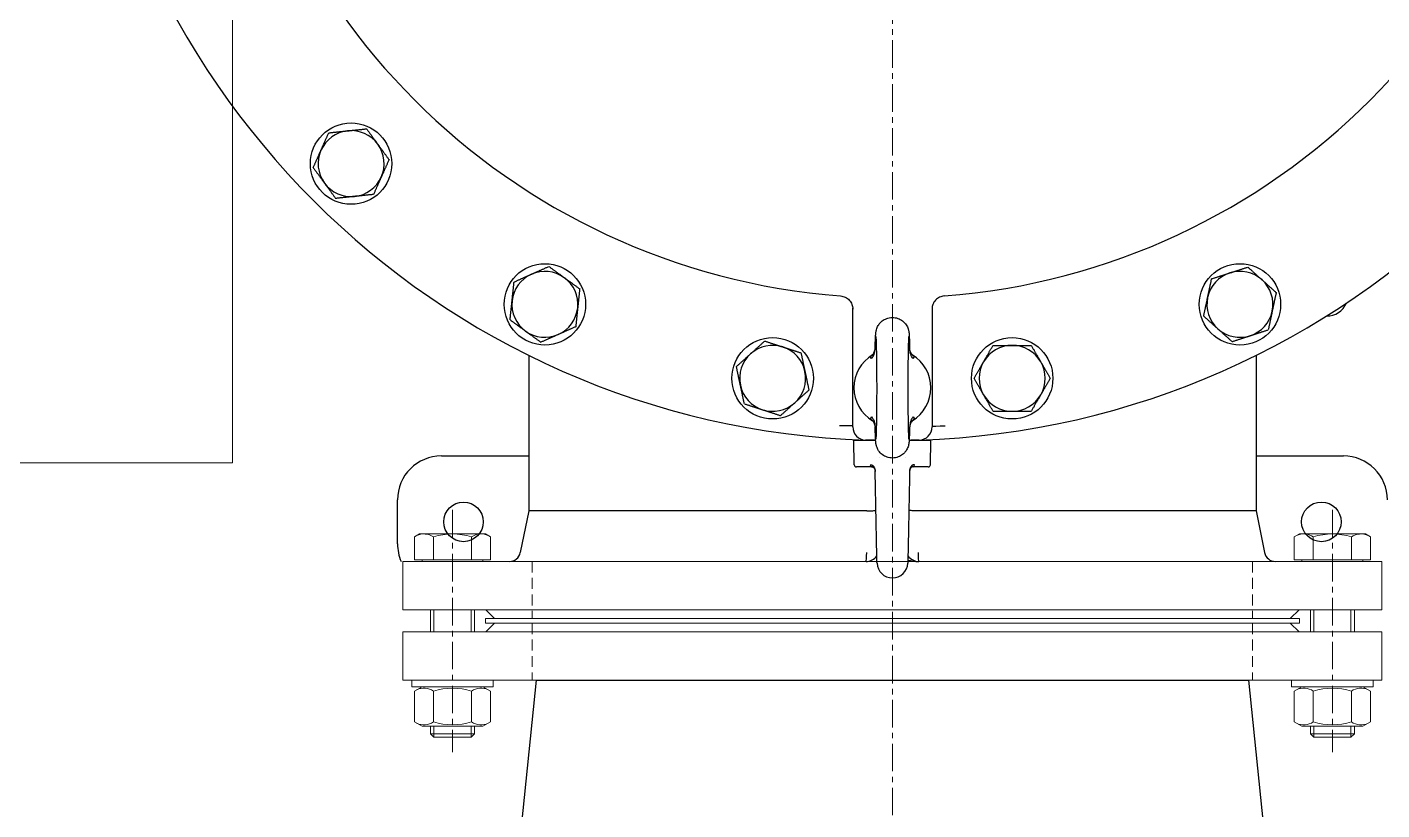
# Model space of a CAD drawing. Header units: millimetres. Extents: x 47998 to 491357, y 29487 to 305355.
# Drawn here: x 49276.3 to 49337.9, y 30339.2 to 30374.8 of the extents above; entities that cross this region are included whole.
import ezdxf

# ---------------------------------------------------------------- set-up
doc = ezdxf.new("R2010")
doc.units = ezdxf.units.MM
doc.linetypes.add('GP kota 28.53_PBS_strojarstvo_rashladni_sustav$0$CENTER', pattern=[2, 1.25, -0.25, 0.25, -0.25])
doc.linetypes.add('GP kota 28.53_PBS_strojarstvo_rashladni_sustav$0$DASHED', pattern=[0.75, 0.5, -0.25])

msp = doc.modelspace()

# ---------------------------------------------------------------- linework, layer by layer
at = {"color": 4, "linetype": 'GP kota 28.53_PBS_strojarstvo_rashladni_sustav$0$CENTER', "lineweight": 9}
for p, q in [((49315.677, 30468.167), (49315.677, 30222.169)), ((49295.677, 30352.805), (49295.677, 30341.789)), ((49335.677, 30352.805), (49335.677, 30341.789))]:
    msp.add_line(p, q, dxfattribs=at)
at = {"color": 4, "linetype": 'Continuous', "lineweight": 20}
for p, q in [((49285.677, 30354.953), (49285.677, 30434.953)), ((49260.677, 30354.953), (49285.677, 30354.953))]:
    msp.add_line(p, q, dxfattribs=at)
at = {"color": 1, "linetype": 'Continuous', "lineweight": -3}
for p, q in [((49313.877, 30356.581), (49313.877, 30361.992)), ((49317.477, 30361.992), (49317.477, 30356.581)), ((49299.147, 30359.836), (49299.147, 30352.761)), ((49314.731, 30359.69), (49314.673, 30359.771)), ((49316.622, 30359.69), (49316.68, 30359.771)), ((49332.207, 30359.836), (49332.207, 30352.761)), ((49313.278, 30356.64), (49313.877, 30356.64)), ((49314.731, 30357.033), (49314.673, 30356.951)), ((49316.622, 30357.033), (49316.68, 30356.951)), ((49314.915, 30355.961), (49313.927, 30355.961)), ((49313.946, 30354.859), (49313.927, 30355.961)), ((49317.427, 30355.961), (49316.438, 30355.961)), ((49317.408, 30354.859), (49317.427, 30355.961)), ((49295.177, 30355.261), (49299.147, 30355.261)), ((49315.077, 30355.174), (49315.077, 30355.174)), ((49316.277, 30355.174), (49316.277, 30355.174)), ((49332.207, 30355.261), (49336.177, 30355.261)), ((49314.731, 30354.761), (49314.046, 30354.761)), ((49314.733, 30354.761), (49314.731, 30354.761)), ((49314.896, 30354.555), (49314.896, 30354.555)), ((49316.457, 30354.555), (49316.457, 30354.555)), ((49316.622, 30354.761), (49316.62, 30354.761)), ((49317.308, 30354.761), (49316.622, 30354.761)), ((49293.177, 30351.261), (49293.177, 30353.261)), ((49299.147, 30352.761), (49298.758, 30350.861)), ((49314.518, 30352.761), (49299.147, 30352.761)), ((49314.518, 30352.761), (49314.519, 30352.761)), ((49316.835, 30352.761), (49316.836, 30352.761)), ((49332.207, 30352.761), (49316.836, 30352.761)), ((49332.207, 30352.761), (49332.595, 30350.861)), ((49299.482, 30345.061), (49297.895, 30329.57)), ((49299.482, 30345.061), (49331.872, 30345.061)), ((49299.482, 30345.061), (49331.872, 30345.061)), ((49331.872, 30345.061), (49333.455, 30329.57))]:
    msp.add_line(p, q, dxfattribs=at)
at = {"color": 1, "linetype": 'Continuous', "lineweight": 9, "extrusion": (0.5, -0.866025, 0)}
for p, q in [((49293.944, 30351.577), (49294.177, 30351.711)), ((49333.944, 30351.577), (49334.177, 30351.711)), ((49293.944, 30344.564), (49294.292, 30344.765)), ((49333.944, 30344.564), (49334.292, 30344.765)), ((49297.409, 30343.165), (49297.062, 30342.965)), ((49337.409, 30343.165), (49337.062, 30342.965))]:
    msp.add_line(p, q, dxfattribs=at)
at = {"color": 1, "linetype": 'Continuous', "lineweight": 9, "extrusion": (-3.06162e-16, -1, 0)}
for p, q in [((49294.177, 30351.711), (49297.177, 30351.711)), ((49337.177, 30351.711), (49334.177, 30351.711)), ((49297.409, 30350.541), (49293.944, 30350.541)), ((49333.944, 30350.541), (49337.409, 30350.541)), ((49294.292, 30342.965), (49297.062, 30342.965)), ((49296.677, 30342.618), (49294.677, 30342.618)), ((49296.523, 30342.465), (49294.83, 30342.465)), ((49337.062, 30342.965), (49334.292, 30342.965)), ((49334.677, 30342.618), (49336.677, 30342.618)), ((49334.83, 30342.465), (49336.523, 30342.465))]:
    msp.add_line(p, q, dxfattribs=at)
at = {"color": 1, "linetype": 'Continuous', "lineweight": 9, "extrusion": (-0.5, -0.866025, 0)}
for p, q in [((49297.409, 30351.577), (49297.177, 30351.711)), ((49337.409, 30351.577), (49337.177, 30351.711)), ((49297.409, 30344.564), (49297.062, 30344.765)), ((49337.409, 30344.564), (49337.062, 30344.765)), ((49293.944, 30343.165), (49294.292, 30342.965)), ((49333.944, 30343.165), (49334.292, 30342.965))]:
    msp.add_line(p, q, dxfattribs=at)
at = {"color": 1, "linetype": 'Continuous', "lineweight": 9, "extrusion": (-1, 3.06162e-16, 0)}
for p, q in [((49293.944, 30351.577), (49293.944, 30350.541)), ((49294.81, 30351.577), (49294.81, 30350.541)), ((49296.543, 30351.577), (49296.543, 30350.541)), ((49297.409, 30351.577), (49297.409, 30350.541)), ((49294.292, 30350.541), (49294.292, 30350.461)), ((49297.062, 30350.541), (49297.062, 30350.461)), ((49294.677, 30348.261), (49294.677, 30347.265)), ((49296.677, 30348.261), (49296.677, 30347.265)), ((49293.944, 30344.564), (49293.944, 30343.165)), ((49294.811, 30344.564), (49294.811, 30343.165)), ((49296.543, 30344.564), (49296.543, 30343.165)), ((49297.409, 30344.564), (49297.409, 30343.165)), ((49294.677, 30342.965), (49294.677, 30342.618)), ((49296.677, 30342.965), (49296.677, 30342.618))]:
    msp.add_line(p, q, dxfattribs=at)
at = {"color": 1, "linetype": 'Continuous', "lineweight": 9, "extrusion": (1, -3.06162e-16, 0)}
for p, q in [((49333.944, 30351.577), (49333.944, 30350.541)), ((49334.81, 30351.577), (49334.81, 30350.541)), ((49336.543, 30351.577), (49336.543, 30350.541)), ((49337.409, 30351.577), (49337.409, 30350.541)), ((49334.292, 30350.541), (49334.292, 30350.461)), ((49337.062, 30350.541), (49337.062, 30350.461)), ((49334.677, 30348.261), (49334.677, 30347.265)), ((49336.677, 30348.261), (49336.677, 30347.265)), ((49333.944, 30344.564), (49333.944, 30343.165)), ((49334.811, 30344.564), (49334.811, 30343.165)), ((49336.543, 30344.564), (49336.543, 30343.165)), ((49337.409, 30344.564), (49337.409, 30343.165)), ((49334.677, 30342.965), (49334.677, 30342.618)), ((49336.677, 30342.965), (49336.677, 30342.618))]:
    msp.add_line(p, q, dxfattribs=at)
at = {"color": 1, "linetype": 'Continuous', "lineweight": 9}
for p, q in [((49293.427, 30348.261), (49293.427, 30350.461)), ((49337.927, 30350.461), (49293.427, 30350.461)), ((49337.927, 30350.461), (49337.927, 30348.261)), ((49337.927, 30348.261), (49293.427, 30348.261)), ((49297.587, 30347.861), (49297.187, 30348.261)), ((49333.767, 30347.861), (49334.167, 30348.261)), ((49334.177, 30347.861), (49297.177, 30347.861)), ((49297.177, 30347.661), (49297.177, 30347.861)), ((49334.177, 30347.661), (49297.177, 30347.661)), ((49297.587, 30347.661), (49297.187, 30347.265)), ((49333.767, 30347.661), (49334.167, 30347.265)), ((49334.177, 30347.661), (49334.177, 30347.861)), ((49293.427, 30347.261), (49293.427, 30345.061)), ((49337.927, 30347.261), (49293.427, 30347.261)), ((49337.927, 30347.265), (49337.927, 30345.065)), ((49337.927, 30345.061), (49293.427, 30345.061)), ((49293.827, 30345.065), (49293.827, 30344.765)), ((49297.527, 30345.065), (49293.827, 30345.065)), ((49297.527, 30344.765), (49297.527, 30345.065)), ((49333.827, 30344.765), (49333.827, 30345.065)), ((49333.827, 30345.065), (49337.527, 30345.065)), ((49337.527, 30345.065), (49337.527, 30344.765)), ((49293.827, 30344.765), (49297.527, 30344.765)), ((49337.527, 30344.765), (49333.827, 30344.765))]:
    msp.add_line(p, q, dxfattribs=at)
at = {"color": 5, "linetype": 'GP kota 28.53_PBS_strojarstvo_rashladni_sustav$0$DASHED', "lineweight": 15}
for p, q in [((49299.302, 30350.461), (49299.302, 30347.861)), ((49332.052, 30350.461), (49332.052, 30347.861)), ((49299.302, 30347.661), (49299.302, 30345.061)), ((49332.052, 30347.661), (49332.052, 30345.061))]:
    msp.add_line(p, q, dxfattribs=at)
at = {"color": 4, "linetype": 'Continuous', "lineweight": 9, "extrusion": (-1, 3.06162e-16, 0)}
for p, q in [((49294.83, 30348.261), (49294.83, 30347.265)), ((49296.523, 30348.261), (49296.523, 30347.265)), ((49294.83, 30342.965), (49294.83, 30342.465)), ((49296.523, 30342.965), (49296.523, 30342.465))]:
    msp.add_line(p, q, dxfattribs=at)
at = {"color": 4, "linetype": 'Continuous', "lineweight": 9, "extrusion": (1, -3.06162e-16, 0)}
for p, q in [((49334.83, 30348.261), (49334.83, 30347.265)), ((49336.523, 30348.261), (49336.523, 30347.265)), ((49334.83, 30342.965), (49334.83, 30342.465)), ((49336.523, 30342.965), (49336.523, 30342.465))]:
    msp.add_line(p, q, dxfattribs=at)
at = {"color": 1, "linetype": 'Continuous', "lineweight": 9, "extrusion": (-0.707107, -0.707107, 0)}
for p, q in [((49294.677, 30342.618), (49294.83, 30342.465)), ((49334.83, 30342.465), (49334.677, 30342.618))]:
    msp.add_line(p, q, dxfattribs=at)
at = {"color": 1, "linetype": 'Continuous', "lineweight": 9, "extrusion": (0.707107, -0.707107, 0)}
for p, q in [((49296.523, 30342.465), (49296.677, 30342.618)), ((49336.677, 30342.618), (49336.523, 30342.465))]:
    msp.add_line(p, q, dxfattribs=at)
at = {"color": 1, "linetype": 'Continuous', "lineweight": -3}
for centre, radius in [((49291.069, 30368.554), 1.85), ((49299.878, 30362.154), 1.85), ((49331.476, 30362.154), 1.85), ((49310.233, 30358.79), 1.85), ((49321.121, 30358.79), 1.85), ((49296.177, 30352.261), 0.9), ((49335.177, 30352.261), 0.9)]:
    msp.add_circle(centre, radius, dxfattribs=at)
for centre, radius, start, end in [((49315.677, 30393.161), 37.2, 181.87889, 268.12111), ((49315.677, 30393.161), 37.2, 271.87889, 358.12111), ((49315.677, 30393.161), 30.715, 184.39815, 265.60185), ((49315.677, 30393.161), 30.715, 274.39815, 355.60185), ((49291.069, 30368.554), 1.5, 96, 156), ((49291.069, 30368.554), 1.5, 36, 96), ((49291.069, 30368.554), 1.5, 156, 216), ((49291.069, 30368.554), 1.5, 336, 36), ((49291.069, 30368.554), 1.5, 276, 336), ((49291.069, 30368.554), 1.5, 216, 276), ((49299.878, 30362.154), 1.5, 114, 174), ((49299.878, 30362.154), 1.5, 54, 114), ((49331.476, 30362.154), 1.5, 108, 168), ((49331.476, 30362.154), 1.5, 48, 108), ((49299.878, 30362.154), 1.5, 354, 54), ((49331.476, 30362.154), 1.5, 348, 48), ((49299.878, 30362.154), 1.5, 174, 234), ((49331.476, 30362.154), 1.5, 168, 228), ((49335.44, 30362.579), 0.95, 268.42874, 337.3158), ((49299.878, 30362.154), 1.5, 294, 354), ((49315.671, 30393.054), 31.093, 266.70248, 266.70252), ((49331.476, 30362.154), 1.5, 288, 348), ((49299.878, 30362.154), 1.5, 234, 294), ((49331.476, 30362.154), 1.5, 228, 288), ((49310.233, 30358.79), 1.5, 132, 192), ((49310.233, 30358.79), 1.5, 72, 132), ((49310.233, 30358.79), 1.5, 12, 72), ((49315.677, 30358.361), 1.75, 121.17041, 238.81926), ((49315.677, 30358.361), 1.75, 301.17039, 58.82953), ((49321.121, 30358.79), 1.5, 90, 150), ((49321.121, 30358.79), 1.5, 30, 90), ((49310.233, 30358.79), 1.5, 312, 12), ((49321.121, 30358.79), 1.5, 150, 210), ((49321.121, 30358.79), 1.5, 330, 30), ((49310.233, 30358.79), 1.5, 192, 252), ((49321.121, 30358.79), 1.5, 210, 270), ((49321.121, 30358.79), 1.5, 270, 330), ((49310.233, 30358.79), 1.5, 252, 312), ((49314.477, 30356.581), 0.6, 180, 268.12111), ((49316.877, 30356.581), 0.6, 271.87889, 0), ((49315.677, 30393.161), 37.2, 268.12111, 268.82631), ((49315.677, 30393.161), 37.2, 271.1737, 271.87889), ((49295.177, 30353.261), 2, 90, 180), ((49314.046, 30354.861), 0.1, 181, 270), ((49317.308, 30354.861), 0.1, 270, 359), ((49336.177, 30353.261), 2, 0, 90), ((49295.177, 30351.261), 2, 180, 203.57818), ((49298.269, 30350.961), 0.5, 270, 348.45074), ((49314.477, 30351.061), 0.6, 270, 325.09207), ((49316.877, 30351.061), 0.6, 214.90798, 270), ((49333.085, 30350.961), 0.5, 191.54926, 270), ((49315.677, 30350.411), 0.7, 181.89232, 358.10768)]:
    msp.add_arc(centre, radius, start, end, dxfattribs=at)
at = {"color": 1, "linetype": 'Continuous', "lineweight": 9}
for centre, radius, start, end in [((49294.377, 30350.946), 0.766, 55.55313, 115.55313), ((49295.677, 30348.848), 2.864, 72.38753, 107.61247), ((49296.976, 30350.946), 0.766, 64.44687, 124.44687), ((49334.377, 30350.946), 0.766, 55.55313, 115.55313), ((49335.677, 30348.848), 2.864, 72.38753, 107.61247), ((49336.976, 30350.946), 0.766, 64.44687, 124.44687), ((49294.377, 30343.933), 0.766, 55.56153, 115.56153), ((49295.677, 30341.836), 2.862, 72.38303, 107.61697), ((49296.976, 30343.933), 0.766, 64.43847, 124.43847), ((49334.377, 30343.933), 0.766, 55.56153, 115.56153), ((49335.677, 30341.836), 2.862, 72.38303, 107.61697), ((49336.976, 30343.933), 0.766, 64.43847, 124.43847), ((49294.377, 30343.797), 0.766, 244.43847, 304.43847), ((49295.677, 30345.893), 2.862, 252.38303, 287.61697), ((49296.976, 30343.797), 0.766, 235.56153, 295.56153), ((49334.377, 30343.797), 0.766, 244.43847, 304.43847), ((49335.677, 30345.893), 2.862, 252.38303, 287.61697), ((49336.976, 30343.797), 0.766, 235.56153, 295.56153)]:
    msp.add_arc(centre, radius, start, end, dxfattribs=at)
at = {"color": 1, "linetype": 'Continuous', "lineweight": -3}
for centre, major_axis, ratio, start_param, end_param in [((49318.077, 30356.581), (0.6, 0), 0.049036, 1.574013, 3.140787), ((49314.731, 30354.861), (0, 0.1), 0.579907, 1.588268, 3.141593), ((49316.622, 30354.861), (0, 0.1), 0.579907, 3.141593, 4.694915), ((49314.477, 30350.961), (0, 0.5), 0.068933, 3.143954, 4.510816), ((49316.877, 30351.061), (-1.1, 0), 0.545455, 1.102491, 1.570796), ((49316.877, 30350.961), (0, 0.5), 0.068933, 1.772369, 3.139231)]:
    msp.add_ellipse(centre, major_axis=major_axis, ratio=ratio, start_param=start_param, end_param=end_param, dxfattribs=at)
for points, weights in [([(49289.699, 30369.164), (49289.863, 30369.531), (49290.051, 30369.955)], [1.75055534995, 1.75055534995, 1.6248711306]), ([(49290.051, 30369.955), (49290.513, 30370.004), (49290.913, 30370.046)], [1.6248711306, 1.75055534995, 1.75055534995]), ([(49290.913, 30370.046), (49291.312, 30370.088), (49291.774, 30370.136)], [1.75055534995, 1.75055534995, 1.6248711306]), ([(49291.774, 30370.136), (49292.047, 30369.761), (49292.283, 30369.436)], [1.6248711306, 1.75055534995, 1.75055534995]), ([(49289.347, 30368.373), (49289.536, 30368.797), (49289.699, 30369.164)], [1.6248711306, 1.75055534995, 1.75055534995]), ([(49292.283, 30369.436), (49292.519, 30369.11), (49292.792, 30368.735)], [1.75055534995, 1.75055534995, 1.6248711306]), ([(49289.347, 30368.373), (49289.62, 30367.997), (49289.856, 30367.672)], [1.6248711306, 1.75055534995, 1.75055534995]), ([(49292.792, 30368.735), (49292.603, 30368.311), (49292.44, 30367.944)], [1.6248711306, 1.75055534995, 1.75055534995]), ([(49292.44, 30367.944), (49292.276, 30367.577), (49292.088, 30367.153)], [1.75055534995, 1.75055534995, 1.6248711306]), ([(49289.856, 30367.672), (49290.092, 30367.347), (49290.365, 30366.972)], [1.75055534995, 1.75055534995, 1.6248711306]), ([(49292.088, 30367.153), (49291.626, 30367.104), (49291.226, 30367.062)], [1.6248711306, 1.75055534995, 1.75055534995]), ([(49291.226, 30367.062), (49290.827, 30367.02), (49290.365, 30366.972)], [1.75055534995, 1.75055534995, 1.6248711306]), ([(49298.477, 30363.172), (49298.901, 30363.361), (49299.268, 30363.525)], [1.6248711306, 1.75055534995, 1.75055534995]), ([(49299.268, 30363.525), (49299.635, 30363.688), (49300.059, 30363.877)], [1.75055534995, 1.75055534995, 1.6248711306]), ([(49300.059, 30363.877), (49300.434, 30363.604), (49300.76, 30363.368)], [1.6248711306, 1.75055534995, 1.75055534995]), ([(49330.188, 30363.313), (49330.63, 30363.457), (49331.012, 30363.581)], [1.6248711306, 1.75055534995, 1.75055534995]), ([(49331.012, 30363.581), (49331.394, 30363.705), (49331.836, 30363.848)], [1.75055534995, 1.75055534995, 1.6248711306]), ([(49331.836, 30363.848), (49332.181, 30363.538), (49332.479, 30363.269)], [1.6248711306, 1.75055534995, 1.75055534995]), ([(49298.386, 30362.311), (49298.428, 30362.711), (49298.477, 30363.172)], [1.75055534995, 1.75055534995, 1.6248711306]), ([(49300.76, 30363.368), (49301.085, 30363.131), (49301.46, 30362.859)], [1.75055534995, 1.75055534995, 1.6248711306]), ([(49301.46, 30362.859), (49301.412, 30362.397), (49301.37, 30361.997)], [1.6248711306, 1.75055534995, 1.75055534995]), ([(49330.008, 30362.466), (49330.092, 30362.859), (49330.188, 30363.313)], [1.75055534995, 1.75055534995, 1.6248711306]), ([(49332.479, 30363.269), (49332.778, 30363), (49333.123, 30362.689)], [1.75055534995, 1.75055534995, 1.6248711306]), ([(49298.296, 30361.45), (49298.344, 30361.911), (49298.386, 30362.311)], [1.6248711306, 1.75055534995, 1.75055534995]), ([(49329.828, 30361.619), (49329.925, 30362.073), (49330.008, 30362.466)], [1.6248711306, 1.75055534995, 1.75055534995]), ([(49333.123, 30362.689), (49333.026, 30362.235), (49332.943, 30361.842)], [1.6248711306, 1.75055534995, 1.75055534995]), ([(49301.37, 30361.997), (49301.328, 30361.598), (49301.279, 30361.136)], [1.75055534995, 1.75055534995, 1.6248711306]), ([(49330.472, 30361.039), (49330.173, 30361.308), (49329.828, 30361.619)], [1.75055534995, 1.75055534995, 1.6248711306]), ([(49332.943, 30361.842), (49332.859, 30361.449), (49332.763, 30360.995)], [1.75055534995, 1.75055534995, 1.6248711306]), ([(49298.296, 30361.45), (49298.671, 30361.177), (49298.996, 30360.941)], [1.6248711306, 1.75055534995, 1.75055534995]), ([(49298.996, 30360.941), (49299.321, 30360.704), (49299.697, 30360.432)], [1.75055534995, 1.75055534995, 1.6248711306]), ([(49301.279, 30361.136), (49300.855, 30360.947), (49300.488, 30360.784)], [1.6248711306, 1.75055534995, 1.75055534995]), ([(49331.116, 30360.46), (49330.771, 30360.771), (49330.472, 30361.039)], [1.6248711306, 1.75055534995, 1.75055534995]), ([(49331.939, 30360.728), (49332.321, 30360.852), (49332.763, 30360.995)], [1.75055534995, 1.75055534995, 1.6248711306]), ([(49300.488, 30360.784), (49300.121, 30360.62), (49299.697, 30360.432)], [1.75055534995, 1.75055534995, 1.6248711306]), ([(49309.229, 30359.904), (49309.528, 30360.173), (49309.873, 30360.484)], [1.75055534995, 1.75055534995, 1.6248711306]), ([(49309.873, 30360.484), (49310.314, 30360.34), (49310.696, 30360.216)], [1.6248711306, 1.75055534995, 1.75055534995]), ([(49331.116, 30360.46), (49331.557, 30360.603), (49331.939, 30360.728)], [1.6248711306, 1.75055534995, 1.75055534995]), ([(49308.586, 30359.325), (49308.93, 30359.635), (49309.229, 30359.904)], [1.6248711306, 1.75055534995, 1.75055534995]), ([(49310.696, 30360.216), (49311.079, 30360.092), (49311.52, 30359.949)], [1.75055534995, 1.75055534995, 1.6248711306]), ([(49311.52, 30359.949), (49311.616, 30359.495), (49311.7, 30359.102)], [1.6248711306, 1.75055534995, 1.75055534995]), ([(49319.822, 30359.54), (49320.023, 30359.888), (49320.255, 30360.29)], [1.75055534995, 1.75055534995, 1.6248711306]), ([(49320.255, 30360.29), (49320.719, 30360.29), (49321.121, 30360.29)], [1.6248711306, 1.75055534995, 1.75055534995]), ([(49321.121, 30360.29), (49321.523, 30360.29), (49321.987, 30360.29)], [1.75055534995, 1.75055534995, 1.6248711306]), ([(49321.987, 30360.29), (49322.219, 30359.888), (49322.42, 30359.54)], [1.6248711306, 1.75055534995, 1.75055534995]), ([(49308.766, 30358.478), (49308.682, 30358.871), (49308.586, 30359.325)], [1.75055534995, 1.75055534995, 1.6248711306]), ([(49311.7, 30359.102), (49311.784, 30358.708), (49311.88, 30358.254)], [1.75055534995, 1.75055534995, 1.6248711306]), ([(49319.389, 30358.79), (49319.621, 30359.192), (49319.822, 30359.54)], [1.6248711306, 1.75055534995, 1.75055534995]), ([(49322.42, 30359.54), (49322.621, 30359.192), (49322.853, 30358.79)], [1.75055534995, 1.75055534995, 1.6248711306]), ([(49308.946, 30357.631), (49308.849, 30358.085), (49308.766, 30358.478)], [1.6248711306, 1.75055534995, 1.75055534995]), ([(49319.822, 30358.04), (49319.621, 30358.388), (49319.389, 30358.79)], [1.75055534995, 1.75055534995, 1.6248711306]), ([(49322.853, 30358.79), (49322.621, 30358.388), (49322.42, 30358.04)], [1.6248711306, 1.75055534995, 1.75055534995]), ([(49311.88, 30358.254), (49311.535, 30357.944), (49311.237, 30357.675)], [1.6248711306, 1.75055534995, 1.75055534995]), ([(49320.255, 30357.29), (49320.023, 30357.692), (49319.822, 30358.04)], [1.6248711306, 1.75055534995, 1.75055534995]), ([(49322.42, 30358.04), (49322.219, 30357.692), (49321.987, 30357.29)], [1.75055534995, 1.75055534995, 1.6248711306]), ([(49308.946, 30357.631), (49309.387, 30357.487), (49309.769, 30357.363)], [1.6248711306, 1.75055534995, 1.75055534995]), ([(49309.769, 30357.363), (49310.152, 30357.239), (49310.593, 30357.095)], [1.75055534995, 1.75055534995, 1.6248711306]), ([(49311.237, 30357.675), (49310.938, 30357.406), (49310.593, 30357.095)], [1.75055534995, 1.75055534995, 1.6248711306]), ([(49320.255, 30357.29), (49320.719, 30357.29), (49321.121, 30357.29)], [1.6248711306, 1.75055534995, 1.75055534995]), ([(49321.121, 30357.29), (49321.523, 30357.29), (49321.987, 30357.29)], [1.75055534995, 1.75055534995, 1.6248711306])]:
    msp.add_rational_spline(points, weights, degree=2, dxfattribs=at)
for points, knots in [([(49313.323, 30362.536), (49313.395, 30362.531), (49313.466, 30362.512), (49313.602, 30362.449), (49313.665, 30362.403), (49313.77, 30362.29), (49313.811, 30362.224), (49313.863, 30362.085), (49313.877, 30362.014), (49313.877, 30361.942), (49313.877, 30361.942), (49313.877, 30361.941)], [0, 0, 0, 0, 0.2186101, 0.2186101, 0.4507598, 0.4507598, 0.6832151, 0.6832151, 0.9002524, 0.9002524, 0.9016437, 0.9016437, 0.9016437, 0.9016437]), ([(49318.031, 30362.536), (49317.958, 30362.531), (49317.887, 30362.512), (49317.751, 30362.449), (49317.688, 30362.403), (49317.584, 30362.29), (49317.543, 30362.224), (49317.49, 30362.085), (49317.477, 30362.014), (49317.477, 30361.942), (49317.477, 30361.942), (49317.477, 30361.941)], [-0.9004468, -0.9004468, -0.9004468, -0.9004468, -0.6817895, -0.6817895, -0.4495896, -0.4495896, -0.2170841, -0.2170841, 0, 0, 0.0013916, 0.0013916, 0.0013916, 0.0013916]), ([(49314.894, 30360.141), (49314.898, 30360.331), (49314.903, 30360.49), (49314.91, 30360.676), (49314.913, 30360.73), (49314.919, 30360.809), (49314.921, 30360.838), (49314.927, 30360.885), (49314.929, 30360.899), (49314.935, 30360.939), (49314.941, 30360.967), (49314.958, 30361.032), (49314.97, 30361.065), (49314.997, 30361.13), (49315.013, 30361.161), (49315.059, 30361.239), (49315.094, 30361.284), (49315.183, 30361.378), (49315.243, 30361.424), (49315.377, 30361.5), (49315.455, 30361.528), (49315.581, 30361.552), (49315.629, 30361.557), (49315.759, 30361.557), (49315.843, 30361.543), (49315.998, 30361.49), (49316.072, 30361.45), (49316.201, 30361.351), (49316.258, 30361.29), (49316.323, 30361.193), (49316.342, 30361.16), (49316.37, 30361.1), (49316.381, 30361.072), (49316.396, 30361.029), (49316.401, 30361.011), (49316.412, 30360.971), (49316.416, 30360.95), (49316.423, 30360.913), (49316.425, 30360.898), (49316.431, 30360.856), (49316.433, 30360.834), (49316.44, 30360.741), (49316.444, 30360.662), (49316.452, 30360.446), (49316.456, 30360.305), (49316.459, 30360.141)], [0, 0, 0, 0, 0.812703, 0.812703, 1.237875, 1.237875, 1.520232, 1.520232, 1.626256, 1.626256, 1.767357, 1.767357, 1.883412, 1.883412, 1.991442, 1.991442, 2.160174, 2.160174, 2.38207, 2.38207, 2.623065, 2.623065, 2.76685, 2.76685, 3.014743, 3.014743, 3.259556, 3.259556, 3.502849, 3.502849, 3.617177, 3.617177, 3.711025, 3.711025, 3.775502, 3.775502, 3.875274, 3.875274, 3.983833, 3.983833, 4.19623, 4.19623, 4.834281, 4.834281, 5.533924, 5.533924, 5.533924, 5.533924]), ([(49314.977, 30358.361), (49314.977, 30358.619), (49314.975, 30358.879), (49314.971, 30359.372), (49314.968, 30359.611), (49314.962, 30360.029), (49314.958, 30360.214), (49314.95, 30360.501), (49314.945, 30360.611), (49314.94, 30360.683), (49314.939, 30360.695), (49314.939, 30360.695)], [0, 0, 0, 0, 0.772132, 0.772132, 1.559376, 1.559376, 2.344158, 2.344158, 3.111742, 3.111742, 3.360179, 3.360179, 3.360179, 3.360179]), ([(49316.414, 30360.695), (49316.414, 30360.695), (49316.414, 30360.695), (49316.414, 30360.694), (49316.413, 30360.686), (49316.411, 30360.652), (49316.409, 30360.615), (49316.404, 30360.494), (49316.4, 30360.393), (49316.394, 30360.125), (49316.39, 30359.944), (49316.384, 30359.532), (49316.382, 30359.295), (49316.378, 30358.826), (49316.377, 30358.593), (49316.377, 30358.361)], [5.903535, 5.903535, 5.903535, 5.903535, 5.909303, 5.909303, 6.107622, 6.107622, 6.477937, 6.477937, 7.070262, 7.070262, 7.803554, 7.803554, 8.574519, 8.574519, 9.268829, 9.268829, 9.268829, 9.268829]), ([(49314.673, 30359.771), (49314.714, 30359.801), (49314.751, 30359.835), (49314.781, 30359.87), (49314.799, 30359.892), (49314.815, 30359.915), (49314.828, 30359.938), (49314.836, 30359.952), (49314.843, 30359.966), (49314.85, 30359.981), (49314.878, 30360.043), (49314.89, 30360.105), (49314.895, 30360.168)], [0, 0, 0, 0, 0.001498404, 0.001498404, 0.001498404, 0.002415266, 0.002415266, 0.002415266, 0.002996807, 0.002996807, 0.002996807, 0.005553331, 0.005553331, 0.005553331, 0.005553331]), ([(49314.85, 30359.892), (49314.836, 30359.885), (49314.824, 30359.877), (49314.768, 30359.843), (49314.736, 30359.82), (49314.715, 30359.803), (49314.711, 30359.8), (49314.71, 30359.799)], [2.6401081, 2.6401081, 2.6401081, 2.6401081, 2.7269226, 2.7269226, 3.0686634, 3.0686634, 3.2034938, 3.2034938, 3.2034938, 3.2034938]), ([(49314.733, 30359.692), (49314.754, 30359.713), (49314.773, 30359.736), (49314.788, 30359.76), (49314.798, 30359.776), (49314.808, 30359.792), (49314.816, 30359.809), (49314.837, 30359.851), (49314.851, 30359.894), (49314.862, 30359.937), (49314.882, 30360.013), (49314.89, 30360.09), (49314.895, 30360.167)], [0, 0, 0, 0, 0.000877566, 0.000877566, 0.000877566, 0.001467306, 0.001467306, 0.001467306, 0.002934612, 0.002934612, 0.002934612, 0.005508983, 0.005508983, 0.005508983, 0.005508983]), ([(49316.68, 30359.771), (49316.639, 30359.801), (49316.602, 30359.835), (49316.572, 30359.87), (49316.553, 30359.893), (49316.537, 30359.917), (49316.524, 30359.941), (49316.516, 30359.954), (49316.51, 30359.968), (49316.504, 30359.981), (49316.476, 30360.043), (49316.463, 30360.105), (49316.459, 30360.168)], [0.000000002, 0.000000002, 0.000000002, 0.000000002, 0.001498404, 0.001498404, 0.001498404, 0.002459654, 0.002459654, 0.002459654, 0.002996807, 0.002996807, 0.002996807, 0.005553064, 0.005553064, 0.005553064, 0.005553064]), ([(49316.62, 30359.692), (49316.599, 30359.713), (49316.581, 30359.736), (49316.565, 30359.76), (49316.555, 30359.776), (49316.546, 30359.792), (49316.537, 30359.809), (49316.517, 30359.851), (49316.502, 30359.894), (49316.491, 30359.937), (49316.472, 30360.013), (49316.463, 30360.09), (49316.459, 30360.167)], [0, 0, 0, 0, 0.000877566, 0.000877566, 0.000877566, 0.001467306, 0.001467306, 0.001467306, 0.002934612, 0.002934612, 0.002934612, 0.005508973, 0.005508973, 0.005508973, 0.005508973]), ([(49316.644, 30359.799), (49316.641, 30359.801), (49316.627, 30359.813), (49316.58, 30359.846), (49316.546, 30359.868), (49316.504, 30359.892)], [0, 0, 0, 0, 0.2837834, 0.2837834, 0.5628961, 0.5628961, 0.5628961, 0.5628961]), ([(49314.939, 30356.028), (49314.939, 30356.028), (49314.939, 30356.028), (49314.939, 30356.028), (49314.94, 30356.036), (49314.943, 30356.071), (49314.945, 30356.108), (49314.95, 30356.229), (49314.953, 30356.33), (49314.96, 30356.598), (49314.963, 30356.779), (49314.969, 30357.19), (49314.972, 30357.428), (49314.976, 30357.896), (49314.977, 30358.13), (49314.977, 30358.361)], [5.903535, 5.903535, 5.903535, 5.903535, 5.909303, 5.909303, 6.107622, 6.107622, 6.477937, 6.477937, 7.070262, 7.070262, 7.803554, 7.803554, 8.574519, 8.574519, 9.268829, 9.268829, 9.268829, 9.268829]), ([(49316.377, 30358.361), (49316.377, 30358.104), (49316.378, 30357.843), (49316.382, 30357.35), (49316.385, 30357.112), (49316.392, 30356.694), (49316.395, 30356.509), (49316.404, 30356.222), (49316.408, 30356.111), (49316.413, 30356.04), (49316.414, 30356.028), (49316.414, 30356.028)], [0, 0, 0, 0, 0.772132, 0.772132, 1.559376, 1.559376, 2.344158, 2.344158, 3.111742, 3.111742, 3.360179, 3.360179, 3.360179, 3.360179]), ([(49314.673, 30356.951), (49314.714, 30356.921), (49314.751, 30356.888), (49314.781, 30356.852), (49314.811, 30356.816), (49314.833, 30356.779), (49314.85, 30356.742), (49314.878, 30356.679), (49314.89, 30356.617), (49314.895, 30356.555)], [0, 0, 0, 0, 0.001498404, 0.001498404, 0.001498404, 0.002996807, 0.002996807, 0.002996807, 0.005548719, 0.005548719, 0.005548719, 0.005548719]), ([(49314.71, 30356.923), (49314.71, 30356.922), (49314.721, 30356.914), (49314.76, 30356.886), (49314.79, 30356.865), (49314.835, 30356.838), (49314.842, 30356.834), (49314.85, 30356.83)], [0, 0, 0, 0, 0.2398306, 0.2398306, 0.5161634, 0.5161634, 0.5635887, 0.5635887, 0.5635887, 0.5635887]), ([(49314.733, 30357.031), (49314.754, 30357.01), (49314.773, 30356.987), (49314.788, 30356.963), (49314.798, 30356.947), (49314.808, 30356.93), (49314.816, 30356.913), (49314.837, 30356.872), (49314.851, 30356.829), (49314.862, 30356.785), (49314.882, 30356.709), (49314.89, 30356.632), (49314.895, 30356.555)], [0, 0, 0, 0, 0.000877566, 0.000877566, 0.000877566, 0.001467306, 0.001467306, 0.001467306, 0.002934612, 0.002934612, 0.002934612, 0.005508973, 0.005508973, 0.005508973, 0.005508973]), ([(49316.62, 30357.031), (49316.599, 30357.01), (49316.581, 30356.987), (49316.565, 30356.963), (49316.555, 30356.947), (49316.546, 30356.93), (49316.537, 30356.913), (49316.517, 30356.872), (49316.502, 30356.829), (49316.491, 30356.785), (49316.472, 30356.709), (49316.463, 30356.632), (49316.459, 30356.555)], [0, 0, 0, 0, 0.000877566, 0.000877566, 0.000877566, 0.001467306, 0.001467306, 0.001467306, 0.002934612, 0.002934612, 0.002934612, 0.005508983, 0.005508983, 0.005508983, 0.005508983]), ([(49316.68, 30356.951), (49316.639, 30356.922), (49316.602, 30356.888), (49316.572, 30356.852), (49316.554, 30356.83), (49316.539, 30356.807), (49316.525, 30356.784), (49316.517, 30356.77), (49316.51, 30356.756), (49316.504, 30356.742), (49316.476, 30356.679), (49316.463, 30356.617), (49316.459, 30356.555)], [0, 0, 0, 0, 0.001498404, 0.001498404, 0.001498404, 0.002419827, 0.002419827, 0.002419827, 0.002996807, 0.002996807, 0.002996807, 0.005553398, 0.005553398, 0.005553398, 0.005553398]), ([(49316.504, 30356.83), (49316.508, 30356.832), (49316.512, 30356.835), (49316.565, 30356.866), (49316.6, 30356.89), (49316.634, 30356.915), (49316.642, 30356.922), (49316.644, 30356.923)], [2.6403355, 2.6403355, 2.6403355, 2.6403355, 2.6668441, 2.6668441, 3.0019038, 3.0019038, 3.2038233, 3.2038233, 3.2038233, 3.2038233]), ([(49316.459, 30356.581), (49316.456, 30356.392), (49316.451, 30356.232), (49316.443, 30356.047), (49316.441, 30355.993), (49316.435, 30355.913), (49316.433, 30355.885), (49316.427, 30355.837), (49316.425, 30355.823), (49316.418, 30355.784), (49316.413, 30355.755), (49316.395, 30355.691), (49316.384, 30355.657), (49316.357, 30355.593), (49316.341, 30355.561), (49316.294, 30355.483), (49316.26, 30355.438), (49316.17, 30355.345), (49316.111, 30355.298), (49315.976, 30355.223), (49315.899, 30355.195), (49315.773, 30355.17), (49315.725, 30355.166), (49315.594, 30355.166), (49315.51, 30355.18), (49315.355, 30355.233), (49315.281, 30355.272), (49315.153, 30355.371), (49315.096, 30355.432), (49315.03, 30355.53), (49315.012, 30355.563), (49314.983, 30355.623), (49314.973, 30355.65), (49314.958, 30355.694), (49314.953, 30355.711), (49314.942, 30355.751), (49314.937, 30355.772), (49314.931, 30355.809), (49314.928, 30355.825), (49314.923, 30355.867), (49314.921, 30355.889), (49314.913, 30355.982), (49314.909, 30356.06), (49314.901, 30356.277), (49314.897, 30356.418), (49314.894, 30356.581)], [0, 0, 0, 0, 0.812703, 0.812703, 1.237875, 1.237875, 1.520232, 1.520232, 1.626256, 1.626256, 1.767357, 1.767357, 1.883412, 1.883412, 1.991442, 1.991442, 2.160174, 2.160174, 2.38207, 2.38207, 2.623065, 2.623065, 2.76685, 2.76685, 3.014743, 3.014743, 3.259556, 3.259556, 3.502849, 3.502849, 3.617177, 3.617177, 3.711025, 3.711025, 3.775502, 3.775502, 3.875274, 3.875274, 3.983833, 3.983833, 4.19623, 4.19623, 4.834281, 4.834281, 5.533924, 5.533924, 5.533924, 5.533924]), ([(49314.915, 30355.969), (49314.866, 30355.97), (49314.819, 30355.971), (49314.774, 30355.972), (49314.687, 30355.974), (49314.607, 30355.977), (49314.532, 30355.979)], [0.03309811, 0.03309811, 0.03309811, 0.03309811, 0.034720308, 0.034720308, 0.034720308, 0.037813511, 0.037813511, 0.037813511, 0.037813511]), ([(49316.576, 30355.972), (49316.533, 30355.971), (49316.489, 30355.97), (49316.443, 30355.969), (49316.442, 30355.969), (49316.44, 30355.969), (49316.439, 30355.969)], [0.01575563, 0.01575563, 0.01575563, 0.01575563, 0.017281437, 0.017281437, 0.017281437, 0.017333783, 0.017333783, 0.017333783, 0.017333783]), ([(49316.827, 30355.979), (49316.825, 30355.979), (49316.824, 30355.979), (49316.822, 30355.979), (49316.748, 30355.977), (49316.667, 30355.974), (49316.581, 30355.972)], [0.012540228, 0.012540228, 0.012540228, 0.012540228, 0.012604504, 0.012604504, 0.012604504, 0.015695683, 0.015695683, 0.015695683, 0.015695683]), ([(49314.673, 30354.859), (49314.714, 30354.861), (49314.751, 30354.849), (49314.781, 30354.829), (49314.799, 30354.817), (49314.815, 30354.802), (49314.828, 30354.786), (49314.836, 30354.775), (49314.843, 30354.764), (49314.85, 30354.753), (49314.882, 30354.693), (49314.894, 30354.623), (49314.896, 30354.555)], [0, 0, 0, 0, 0.001498404, 0.001498404, 0.001498404, 0.002415266, 0.002415266, 0.002415266, 0.002996807, 0.002996807, 0.002996807, 0.005993615, 0.005993615, 0.005993615, 0.005993615]), ([(49316.68, 30354.859), (49316.639, 30354.861), (49316.602, 30354.849), (49316.572, 30354.829), (49316.553, 30354.817), (49316.537, 30354.801), (49316.524, 30354.783), (49316.516, 30354.774), (49316.51, 30354.763), (49316.504, 30354.753), (49316.471, 30354.693), (49316.459, 30354.623), (49316.457, 30354.555)], [0.000000002, 0.000000002, 0.000000002, 0.000000002, 0.001498404, 0.001498404, 0.001498404, 0.002459654, 0.002459654, 0.002459654, 0.002996807, 0.002996807, 0.002996807, 0.005993615, 0.005993615, 0.005993615, 0.005993615]), ([(49314.733, 30354.761), (49314.754, 30354.761), (49314.773, 30354.757), (49314.788, 30354.75), (49314.798, 30354.746), (49314.808, 30354.74), (49314.816, 30354.734), (49314.837, 30354.719), (49314.851, 30354.7), (49314.862, 30354.68), (49314.884, 30354.64), (49314.893, 30354.597), (49314.896, 30354.555)], [0, 0, 0, 0, 0.000877566, 0.000877566, 0.000877566, 0.001467306, 0.001467306, 0.001467306, 0.002934612, 0.002934612, 0.002934612, 0.00586865, 0.00586865, 0.00586865, 0.00586865]), ([(49314.845, 30354.761), (49314.84, 30354.761), (49314.835, 30354.761), (49314.83, 30354.761), (49314.823, 30354.761), (49314.816, 30354.761), (49314.81, 30354.761), (49314.78, 30354.761), (49314.754, 30354.761), (49314.733, 30354.761)], [0.008898696, 0.008898696, 0.008898696, 0.008898696, 0.009440329, 0.009440329, 0.009440329, 0.010180853, 0.010180853, 0.010180853, 0.01357447, 0.01357447, 0.01357447, 0.01357447]), ([(49314.977, 30350.388), (49314.977, 30350.39), (49314.977, 30350.39), (49314.976, 30350.413), (49314.974, 30350.479), (49314.969, 30350.689), (49314.966, 30350.834), (49314.959, 30351.186), (49314.955, 30351.397), (49314.946, 30351.856), (49314.941, 30352.111), (49314.931, 30352.631), (49314.926, 30352.903), (49314.916, 30353.429), (49314.911, 30353.69), (49314.902, 30354.162), (49314.897, 30354.38), (49314.894, 30354.566)], [0, 0, 0, 0, 0.15608, 0.15608, 0.969293, 0.969293, 1.766953, 1.766953, 2.562665, 2.562665, 3.357559, 3.357559, 4.152749, 4.152749, 4.949717, 4.949717, 5.73255, 5.73255, 5.73255, 5.73255]), ([(49316.46, 30354.566), (49316.456, 30354.38), (49316.452, 30354.162), (49316.443, 30353.689), (49316.438, 30353.428), (49316.428, 30352.902), (49316.422, 30352.63), (49316.412, 30352.111), (49316.407, 30351.856), (49316.399, 30351.396), (49316.394, 30351.185), (49316.387, 30350.834), (49316.384, 30350.689), (49316.379, 30350.478), (49316.377, 30350.413), (49316.376, 30350.39), (49316.376, 30350.39), (49316.376, 30350.388)], [0, 0, 0, 0, 0.78292, 0.78292, 1.579889, 1.579889, 2.375084, 2.375084, 3.16998, 3.16998, 3.965691, 3.965691, 4.76335, 4.76335, 5.576576, 5.576576, 5.732143, 5.732143, 5.732143, 5.732143]), ([(49316.62, 30354.761), (49316.599, 30354.761), (49316.581, 30354.757), (49316.565, 30354.75), (49316.555, 30354.746), (49316.546, 30354.74), (49316.537, 30354.734), (49316.517, 30354.719), (49316.502, 30354.7), (49316.491, 30354.68), (49316.469, 30354.64), (49316.461, 30354.597), (49316.457, 30354.555)], [0, 0, 0, 0, 0.000877566, 0.000877566, 0.000877566, 0.001467306, 0.001467306, 0.001467306, 0.002934612, 0.002934612, 0.002934612, 0.005868743, 0.005868743, 0.005868743, 0.005868743]), ([(49316.62, 30354.761), (49316.6, 30354.761), (49316.573, 30354.761), (49316.544, 30354.761), (49316.537, 30354.761), (49316.531, 30354.761), (49316.524, 30354.761), (49316.519, 30354.761), (49316.514, 30354.761), (49316.509, 30354.761)], [0.001142549, 0.001142549, 0.001142549, 0.001142549, 0.004544139, 0.004544139, 0.004544139, 0.005297671, 0.005297671, 0.005297671, 0.005841498, 0.005841498, 0.005841498, 0.005841498]), ([(49314.519, 30352.761), (49314.592, 30352.762), (49314.664, 30352.764), (49314.8, 30352.77), (49314.863, 30352.775), (49314.92, 30352.781), (49314.924, 30352.781), (49314.928, 30352.782)], [0.000001, 0.000001, 0.000001, 0.000001, 0.2205492, 0.2205492, 0.4526071, 0.4526071, 0.4709694, 0.4709694, 0.4709694, 0.4709694]), ([(49316.835, 30352.761), (49316.761, 30352.762), (49316.69, 30352.764), (49316.553, 30352.77), (49316.49, 30352.775), (49316.433, 30352.781), (49316.429, 30352.781), (49316.425, 30352.782)], [-0.9037962, -0.9037962, -0.9037962, -0.9037962, -0.6832036, -0.6832036, -0.451099, -0.451099, -0.432733, -0.432733, -0.432733, -0.432733])]:
    msp.add_open_spline(points, degree=3, knots=knots, dxfattribs=at)
for points in [[(49318.031, 30362.536), (49318.031, 30362.536), (49318.032, 30362.536), (49318.032, 30362.537)], [(49314.528, 30355.979), (49314.503, 30355.98), (49314.48, 30355.98), (49314.457, 30355.981)], [(49314.532, 30355.979), (49314.531, 30355.979), (49314.529, 30355.979), (49314.528, 30355.979)], [(49316.581, 30355.972), (49316.579, 30355.972), (49316.578, 30355.972), (49316.576, 30355.972)], [(49316.896, 30355.981), (49316.874, 30355.98), (49316.851, 30355.98), (49316.827, 30355.979)], [(49314.673, 30354.859), (49314.712, 30354.861), (49314.746, 30354.851), (49314.775, 30354.834)], [(49314.792, 30354.822), (49314.814, 30354.805), (49314.831, 30354.784), (49314.845, 30354.761)], [(49314.894, 30354.565), (49314.893, 30354.577), (49314.892, 30354.588), (49314.89, 30354.599)], [(49316.463, 30354.599), (49316.461, 30354.588), (49316.46, 30354.577), (49316.46, 30354.565)]]:
    msp.add_open_spline(points, degree=3, dxfattribs=at)

doc.saveas('drawing.dxf')
